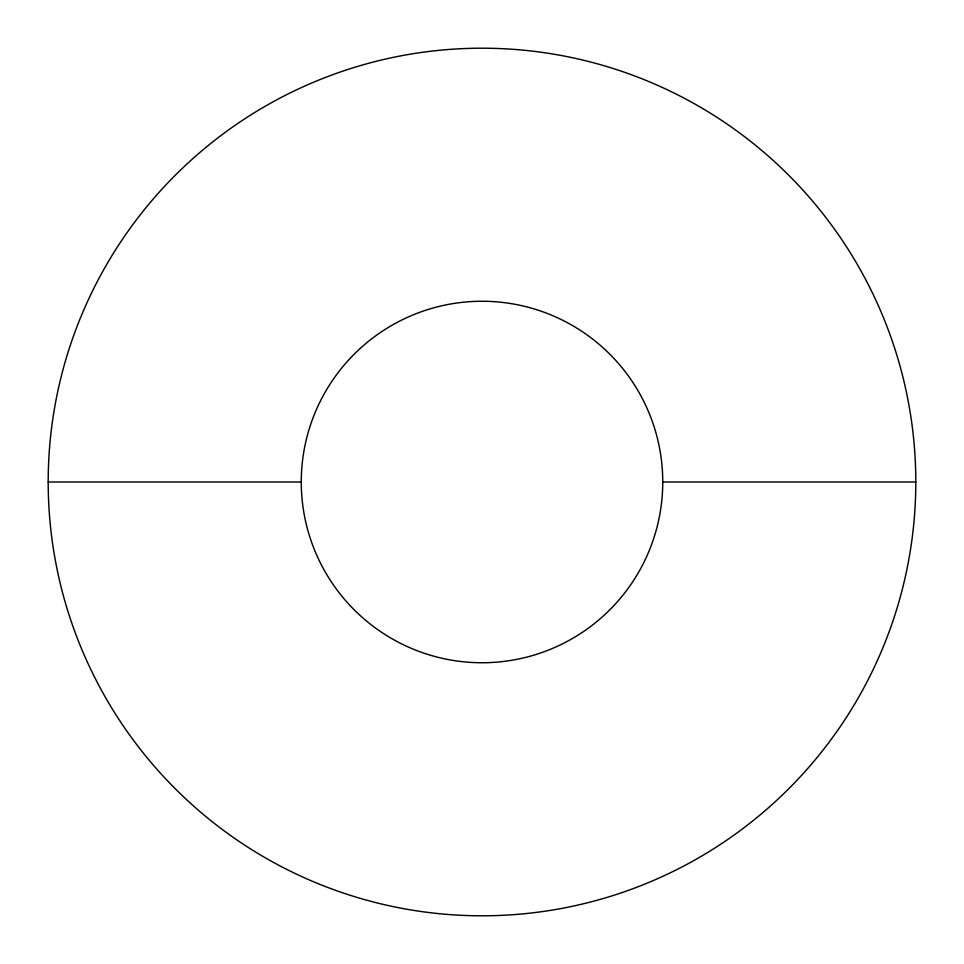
<?xml version="1.0" encoding="UTF-8"?>
<svg xmlns="http://www.w3.org/2000/svg" width="964" height="964" viewBox="0 0 964 964"><rect width="100%" height="100%" fill="white"/><g stroke="black" fill="none" stroke-linecap="round" stroke-linejoin="round"><path stroke-width="1.45" d="M48.2 482L301.25 482M662.75 482A180.75 180.75 0 0 1 391.625 638.529A180.75 180.75 0 0 1 391.625 325.471A180.75 180.75 0 0 1 662.75 482L915.8 482A433.8 433.8 0 0 1 265.1 857.683A433.8 433.8 0 0 1 265.1 106.317A433.8 433.8 0 0 1 915.8 482"/></g></svg>
